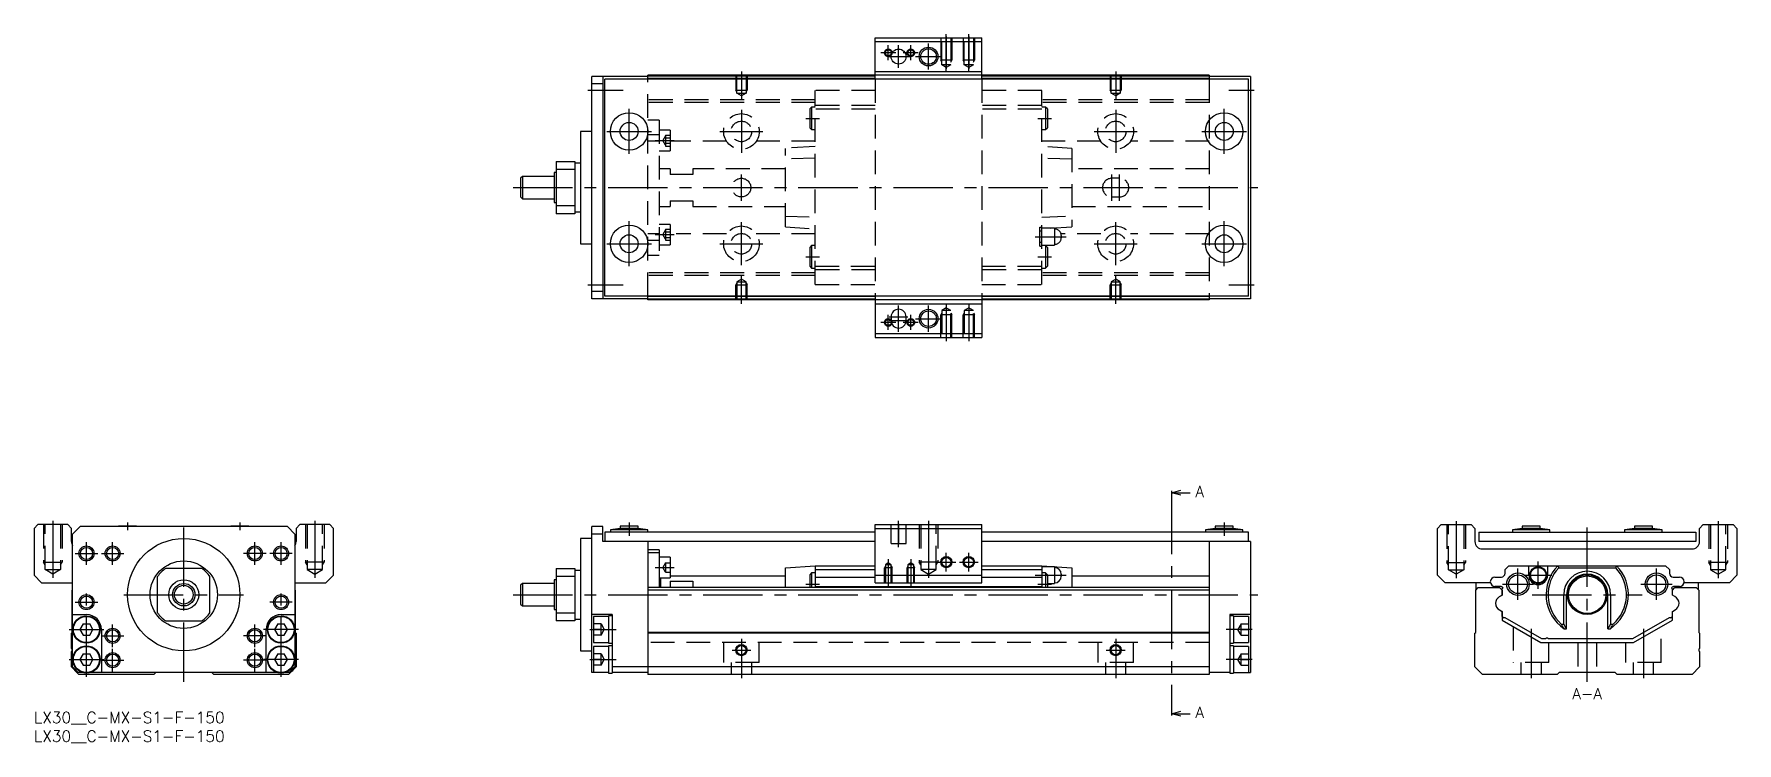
# Model space of a CAD drawing. Extents: x 2 to 457, y -9 to 181.
import ezdxf

# ---------------------------------------------------------------- set-up
doc = ezdxf.new("R2010")
doc.units = 0
doc.header["$LTSCALE"] = 0.5
doc.linetypes.add('CENTER', pattern=[50.8, 31.75, -6.35, 6.35, -6.35])
doc.linetypes.add('DASHED', pattern=[19.05, 12.7, -6.35])
for name, color, linetype in [('MSM_CENTER', 1, 'CENTER'), ('MSM_CONTINUOUS', 7, 'CONTINUOUS'), ('MSM_DASHED', 4, 'DASHED'), ('MSM_NARROW', 5, 'CONTINUOUS'), ('MSM_PART_NUMBER', 7, 'CONTINUOUS')]:
    doc.layers.add(name, color=color, linetype=linetype)
doc.styles.get("Standard").update_dxf_attribs({"font": 'txt.shx', "height": 3, "bigfont": 'bigfont.shx'})

msp = doc.modelspace()

# ---------------------------------------------------------------- linework, layer by layer
at = {"layer": 'MSM_CENTER'}
for p, q in [((230.02, 173.64), (230.02, 177.64)), ((232.77, 171.64), (232.77, 177.64)), ((236.02, 173.64), (236.02, 177.64)), ((240.77, 171.14), (240.77, 178.14)), ((245.52, 170.73), (245.52, 180.64)), ((245.52, 180.03), (245.52, 171.33)), ((251.52, 170.73), (251.52, 180.64)), ((251.52, 180.03), (251.52, 171.33)), ((232.02, 175.64), (228.02, 175.64)), ((229.77, 174.64), (235.77, 174.64)), ((230.67, 174.64), (234.87, 174.64)), ((232.77, 172.54), (232.77, 176.74)), ((238.02, 175.64), (234.02, 175.64)), ((237.27, 174.64), (244.27, 174.64)), ((238.15, 174.64), (243.4, 174.64)), ((240.77, 172.01), (240.77, 177.26)), ((190.77, 170.64), (190.77, 163.13)), ((290.77, 170.64), (290.77, 163.13)), ((149.77, 165.64), (159.17, 165.64)), ((321.02, 165.64), (327.77, 165.64)), ((160.77, 148.64), (160.77, 160.64)), ((190.77, 160.39), (190.77, 148.89)), ((290.77, 160.39), (290.77, 148.89)), ((319.77, 148.64), (319.77, 160.64)), ((207.95, 158.14), (211.6, 158.14)), ((269.95, 158.14), (273.6, 158.14)), ((154.77, 154.64), (166.77, 154.64)), ((167.77, 152.19), (172.77, 152.19)), ((185.02, 154.64), (196.52, 154.64)), ((285.02, 154.64), (296.52, 154.64)), ((313.77, 154.64), (325.77, 154.64)), ((190.77, 136.14), (190.77, 143.14)), ((289.77, 136.14), (289.77, 143.14)), ((291.77, 136.14), (291.77, 143.14)), ((129.77, 139.64), (328.77, 139.64)), ((160.77, 118.64), (160.77, 130.64)), ((190.77, 118.89), (190.77, 130.39)), ((290.77, 118.89), (290.77, 130.39)), ((319.77, 118.64), (319.77, 130.64)), ((154.77, 124.64), (166.77, 124.64)), ((167.77, 127.08), (172.77, 127.08)), ((185.02, 124.64), (196.52, 124.64)), ((269.24, 126.54), (277.51, 126.54)), ((285.02, 124.64), (296.52, 124.64)), ((313.77, 124.64), (325.77, 124.64)), ((207.95, 121.14), (211.6, 121.14)), ((269.95, 121.14), (273.6, 121.14)), ((190.77, 108.64), (190.77, 116.15)), ((290.77, 108.64), (290.77, 116.15)), ((149.77, 113.64), (159.17, 113.64)), ((321.02, 113.64), (327.77, 113.64)), ((230.02, 101.64), (230.02, 105.64)), ((230.27, 105.14), (235.27, 105.14)), ((230.67, 105.14), (234.87, 105.14)), ((232.77, 101.14), (232.77, 108.14)), ((232.77, 102.04), (232.77, 107.24)), ((236.02, 101.64), (236.02, 105.64)), ((240.77, 101.14), (240.77, 108.14)), ((240.77, 102.01), (240.77, 107.26)), ((245.52, 108.55), (245.52, 98.64)), ((245.52, 107.94), (245.52, 99.24)), ((251.52, 108.55), (251.52, 98.64)), ((251.52, 107.94), (251.52, 99.24)), ((232.02, 103.64), (228.02, 103.64)), ((230.27, 104.14), (235.27, 104.14)), ((230.67, 104.14), (234.87, 104.14)), ((238.02, 103.64), (234.02, 103.64)), ((237.27, 104.64), (244.27, 104.64)), ((238.15, 104.64), (243.4, 104.64)), ((305.65, 57.64), (305.65, -0.36)), ((6.77, 50.64), (6.77, 35.45)), ((26.77, 50.24), (26.77, 48.14)), ((41.77, 7.64), (41.77, 51.14)), ((56.77, 50.24), (56.77, 48.14)), ((76.77, 50.64), (76.77, 35.45)), ((160.77, 50.24), (160.77, 46.64)), ((232.77, 43.64), (232.77, 50.64)), ((240.77, 50.64), (240.77, 35.45)), ((240.77, 50.3), (240.77, 35.79)), ((319.77, 50.24), (319.77, 46.64)), ((381.77, 50.57), (381.77, 35.38)), ((416.77, 7.64), (416.77, 51.14)), ((451.77, 50.57), (451.77, 35.38)), ((232.77, 49.89), (232.77, 44.39)), ((12.77, 41.94), (18.77, 41.94)), ((15.77, 38.94), (15.77, 44.94)), ((19.77, 41.94), (25.77, 41.94)), ((22.77, 38.94), (22.77, 44.94)), ((63.77, 41.94), (57.77, 41.94)), ((60.77, 38.94), (60.77, 44.94)), ((70.77, 41.94), (64.77, 41.94)), ((67.77, 38.94), (67.77, 44.94)), ((245.52, 37.14), (245.52, 42.14)), ((251.52, 37.14), (251.52, 42.14)), ((167.77, 38.19), (172.77, 38.19)), ((230.02, 40.4), (230.02, 33.14)), ((236.02, 40.4), (236.02, 33.14)), ((243.02, 39.64), (248.02, 39.64)), ((249.02, 39.64), (254.02, 39.64)), ((398.27, 29.59), (398.27, 37.89)), ((403.67, 32.51), (403.67, 39.76)), ((435.27, 29.59), (435.27, 37.89)), ((15.77, 8.99), (15.77, 31.94)), ((67.77, 8.99), (67.77, 31.94)), ((207.95, 33.74), (211.6, 33.74)), ((269.24, 36.14), (277.51, 36.14)), ((269.95, 33.74), (273.6, 33.74)), ((394.12, 33.74), (402.42, 33.74)), ((400.05, 36.14), (407.3, 36.14)), ((431.12, 33.74), (439.42, 33.74)), ((12.77, 28.94), (18.77, 28.94)), ((25.77, 30.94), (57.77, 30.94)), ((70.77, 28.94), (64.77, 28.94)), ((129.77, 30.94), (328.77, 30.94)), ((402.07, 30.94), (431.47, 30.94)), ((22.77, 16.94), (22.77, 22.94)), ((60.77, 16.94), (60.77, 22.94)), ((11.12, 21.64), (20.42, 21.64)), ((19.77, 19.94), (25.77, 19.94)), ((63.77, 19.94), (57.77, 19.94)), ((72.42, 21.64), (63.12, 21.64)), ((150.27, 21.64), (157.27, 21.64)), ((190.77, 19.14), (190.77, 8.64)), ((290.77, 19.14), (290.77, 8.64)), ((327.27, 21.64), (320.27, 21.64)), ((401.77, 21.82), (401.77, 8.64)), ((431.77, 21.82), (431.77, 8.64)), ((22.77, 10.44), (22.77, 16.44)), ((60.77, 10.44), (60.77, 16.44)), ((188.27, 16.14), (193.27, 16.14)), ((288.27, 16.14), (293.27, 16.14)), ((11.12, 13.64), (20.42, 13.64)), ((19.77, 13.44), (25.77, 13.44)), ((63.77, 13.44), (57.77, 13.44)), ((72.42, 13.64), (63.12, 13.64)), ((150.27, 13.64), (157.27, 13.64)), ((327.27, 13.64), (320.27, 13.64))]:
    msp.add_line(p, q, dxfattribs=at)
at = {"layer": 'MSM_CONTINUOUS'}
for p, q in [((226.52, 168.64), (226.52, 179.64)), ((226.52, 179.64), (255.02, 179.64)), ((226.52, 178.64), (255.02, 178.64)), ((255.02, 168.64), (255.02, 179.64)), ((165.77, 169.34), (150.77, 169.34)), ((150.77, 109.94), (150.77, 169.34)), ((153.77, 169.34), (153.77, 109.94)), ((154.27, 110.64), (154.27, 168.64)), ((326.27, 168.64), (154.27, 168.64)), ((315.77, 169.64), (165.77, 169.64)), ((165.77, 168.64), (165.77, 169.64)), ((226.52, 169.44), (165.77, 169.44)), ((226.52, 168.74), (165.77, 168.74)), ((226.52, 170.64), (255.02, 170.64)), ((315.77, 169.44), (255.02, 169.44)), ((315.77, 168.74), (255.02, 168.74)), ((315.77, 169.64), (315.77, 168.64)), ((326.77, 169.34), (315.77, 169.34)), ((326.27, 110.64), (326.27, 168.64)), ((326.77, 169.34), (326.77, 109.94)), ((153.77, 167.34), (150.77, 167.34)), ((147.77, 154.64), (147.77, 124.64)), ((150.77, 154.64), (147.77, 154.64)), ((141.27, 146.64), (146.27, 146.64)), ((141.27, 146.64), (141.27, 132.64)), ((146.27, 146.64), (146.27, 132.64)), ((147.77, 146.14), (146.27, 146.14)), ((132.27, 142.64), (131.77, 142.14)), ((131.77, 142.14), (131.77, 137.14)), ((132.27, 142.64), (132.27, 136.64)), ((140.77, 142.64), (132.27, 142.64)), ((140.77, 143.64), (140.77, 135.64)), ((141.27, 143.64), (140.77, 143.64)), ((146.27, 144.46), (141.27, 144.46)), ((131.77, 137.14), (132.27, 136.64)), ((132.27, 136.64), (140.77, 136.64)), ((140.77, 135.64), (141.27, 135.64)), ((141.27, 134.82), (146.27, 134.82)), ((146.27, 132.64), (141.27, 132.64)), ((146.27, 133.14), (147.77, 133.14)), ((147.77, 124.64), (150.77, 124.64)), ((153.77, 111.94), (150.77, 111.94)), ((165.77, 109.94), (150.77, 109.94)), ((326.27, 110.64), (154.27, 110.64)), ((165.77, 109.64), (165.77, 110.64)), ((226.52, 110.54), (165.77, 110.54)), ((226.52, 109.84), (165.77, 109.84)), ((315.77, 109.64), (165.77, 109.64)), ((226.52, 110.64), (226.52, 99.64)), ((255.02, 110.64), (255.02, 99.64)), ((315.77, 110.54), (255.02, 110.54)), ((315.77, 109.84), (255.02, 109.84)), ((315.77, 110.64), (315.77, 109.64)), ((326.77, 109.94), (315.77, 109.94)), ((226.52, 108.64), (255.02, 108.64)), ((230.77, 105.14), (230.77, 104.14)), ((234.77, 104.14), (234.77, 105.14)), ((226.52, 100.64), (255.02, 100.64)), ((226.52, 99.64), (255.02, 99.64)), ((305.65, 58.14), (308.15, 58.81)), ((305.65, 58.64), (305.65, 57.64)), ((308.15, 57.47), (305.65, 58.14)), ((305.65, 58.14), (310.65, 58.14)), ((2.77, 49.64), (1.77, 48.64)), ((1.77, 48.64), (1.77, 36.14)), ((10.77, 49.64), (2.77, 49.64)), ((11.77, 48.64), (10.77, 49.64)), ((11.77, 45.14), (11.77, 48.64)), ((14.07, 49.14), (12.07, 47.14)), ((12.07, 11.64), (12.07, 47.14)), ((69.47, 49.14), (14.07, 49.14)), ((24.37, 49.24), (24.37, 49.14)), ((29.17, 49.24), (24.37, 49.24)), ((29.17, 49.14), (29.17, 49.24)), ((54.37, 49.24), (54.37, 49.14)), ((59.17, 49.24), (54.37, 49.24)), ((59.17, 49.14), (59.17, 49.24)), ((71.47, 47.14), (69.47, 49.14)), ((71.47, 47.14), (71.47, 11.64)), ((72.77, 49.64), (71.77, 48.64)), ((71.77, 48.64), (71.77, 45.14)), ((80.77, 49.64), (72.77, 49.64)), ((81.77, 48.64), (80.77, 49.64)), ((81.77, 36.14), (81.77, 48.64)), ((150.77, 45.94), (147.77, 45.94)), ((147.77, 45.94), (147.77, 15.94)), ((150.77, 10.14), (150.77, 49.14)), ((153.77, 49.14), (150.77, 49.14)), ((153.77, 47.14), (150.77, 47.14)), ((153.77, 45.14), (153.77, 49.14)), ((154.27, 47.64), (154.27, 45.14)), ((226.52, 47.64), (154.27, 47.64)), ((158.37, 48.64), (155.77, 48.24)), ((155.77, 48.24), (155.77, 47.64)), ((165.77, 48.24), (155.77, 48.24)), ((158.37, 49.24), (158.37, 48.64)), ((163.17, 49.24), (158.37, 49.24)), ((163.17, 48.64), (158.37, 48.64)), ((163.17, 48.64), (163.17, 49.24)), ((165.77, 48.24), (163.17, 48.64)), ((165.77, 47.64), (165.77, 48.24)), ((226.52, 49.64), (255.02, 49.64)), ((226.52, 34.14), (226.52, 49.64)), ((226.52, 48.64), (255.02, 48.64)), ((255.02, 34.14), (255.02, 49.64)), ((326.27, 47.64), (255.02, 47.64)), ((317.37, 48.64), (314.77, 48.24)), ((314.77, 48.24), (314.77, 47.64)), ((324.77, 48.24), (314.77, 48.24)), ((317.37, 49.24), (317.37, 48.64)), ((322.17, 49.24), (317.37, 49.24)), ((322.17, 48.64), (317.37, 48.64)), ((322.17, 48.64), (322.17, 49.24)), ((324.77, 48.24), (322.17, 48.64)), ((324.77, 47.64), (324.77, 48.24)), ((326.27, 45.14), (326.27, 47.64)), ((376.77, 48.64), (377.77, 49.64)), ((376.77, 36.14), (376.77, 48.64)), ((377.77, 49.64), (385.77, 49.64)), ((385.77, 49.64), (386.77, 48.64)), ((386.77, 48.64), (386.77, 45.14)), ((387.77, 47.64), (445.77, 47.64)), ((387.77, 47.64), (387.77, 45.14)), ((399.37, 48.64), (396.77, 48.24)), ((396.77, 48.24), (396.77, 47.64)), ((406.77, 48.24), (396.77, 48.24)), ((404.17, 49.24), (399.37, 49.24)), ((399.37, 49.24), (399.37, 48.64)), ((404.17, 48.64), (399.37, 48.64)), ((404.17, 48.64), (404.17, 49.24)), ((406.77, 48.24), (404.17, 48.64)), ((406.77, 47.64), (406.77, 48.24)), ((429.37, 48.64), (426.77, 48.24)), ((436.77, 48.24), (426.77, 48.24)), ((426.77, 48.24), (426.77, 47.64)), ((434.17, 49.24), (429.37, 49.24)), ((429.37, 49.24), (429.37, 48.64)), ((434.17, 48.64), (429.37, 48.64)), ((434.17, 48.64), (434.17, 49.24)), ((436.77, 48.24), (434.17, 48.64)), ((436.77, 47.64), (436.77, 48.24)), ((445.77, 47.64), (445.77, 45.14)), ((446.77, 48.64), (447.77, 49.64)), ((446.77, 45.14), (446.77, 48.64)), ((447.77, 49.64), (455.77, 49.64)), ((455.77, 49.64), (456.77, 48.64)), ((456.77, 48.64), (456.77, 36.14)), ((226.52, 45.14), (153.77, 45.14)), ((165.77, 45.14), (165.77, 9.64)), ((168.77, 42.94), (165.77, 42.94)), ((168.77, 42.09), (165.77, 42.09)), ((168.77, 42.94), (168.77, 32.84)), ((326.77, 45.14), (255.02, 45.14)), ((315.77, 45.14), (315.77, 9.64)), ((326.77, 45.14), (326.77, 10.14)), ((445.77, 45.14), (387.77, 45.14)), ((388.77, 43.14), (444.77, 43.14)), ((46.59, 37.94), (36.95, 37.94)), ((141.27, 37.94), (146.27, 37.94)), ((141.27, 37.94), (141.27, 23.94)), ((146.27, 37.94), (146.27, 23.94)), ((147.77, 37.44), (146.27, 37.44)), ((171.77, 40.94), (168.77, 40.94)), ((171.77, 40.94), (171.77, 35.44)), ((202.52, 38.14), (210.52, 38.64)), ((202.52, 32.84), (202.52, 38.14)), ((209.52, 36.74), (209.02, 36.24)), ((210.52, 36.74), (209.52, 36.74)), ((209.52, 36.74), (209.52, 32.84)), ((210.52, 38.64), (226.52, 38.64)), ((210.52, 38.64), (210.52, 32.84)), ((210.52, 37.64), (226.52, 37.64)), ((255.02, 38.64), (271.02, 38.64)), ((255.02, 37.64), (271.02, 37.64)), ((271.02, 38.64), (271.02, 32.84)), ((271.02, 38.64), (279.02, 38.14)), ((274.47, 38.39), (271.02, 38.39)), ((272.02, 36.74), (271.02, 36.74)), ((272.52, 36.24), (272.02, 36.74)), ((272.02, 36.74), (272.02, 32.84)), ((274.47, 38.39), (274.47, 33.89)), ((276.22, 36.44), (276.22, 35.84)), ((279.02, 38.14), (279.02, 32.84)), ((394.82, 37.64), (395.82, 38.64)), ((394.82, 36.64), (394.82, 37.64)), ((395.82, 38.64), (437.72, 38.64)), ((401.17, 36.14), (401.17, 38.64)), ((406.17, 38.64), (406.17, 36.14)), ((408.92, 38.64), (409.17, 38.14)), ((409.17, 38.14), (424.37, 38.14)), ((424.37, 38.14), (424.63, 38.64)), ((437.72, 38.64), (438.72, 37.64)), ((438.72, 37.64), (438.72, 36.64)), ((1.77, 36.14), (3.77, 34.14)), ((3.77, 34.14), (12.07, 34.14)), ((11.97, 32.14), (12.07, 32.24)), ((11.97, 20.84), (11.97, 32.14)), ((34.77, 26.12), (34.77, 35.76)), ((48.77, 26.12), (48.77, 35.76)), ((71.47, 34.14), (79.77, 34.14)), ((71.47, 32.24), (71.57, 32.14)), ((71.57, 32.14), (71.57, 20.84)), ((79.77, 34.14), (81.77, 36.14)), ((132.27, 33.94), (131.77, 33.44)), ((131.77, 33.44), (131.77, 28.44)), ((140.77, 33.94), (132.27, 33.94)), ((132.27, 33.94), (132.27, 27.94)), ((141.27, 34.94), (140.77, 34.94)), ((140.77, 34.94), (140.77, 26.94)), ((146.27, 35.76), (141.27, 35.76)), ((315.77, 32.84), (165.77, 32.84)), ((315.77, 32.14), (165.77, 32.14)), ((168.77, 35.44), (171.77, 35.44)), ((169.27, 32.84), (169.27, 35.44)), ((171.77, 35.94), (202.52, 35.94)), ((171.77, 34.51), (177.77, 34.51)), ((171.77, 34.51), (171.77, 32.84)), ((177.77, 34.51), (177.77, 32.84)), ((209.02, 36.24), (209.02, 32.84)), ((210.52, 35.64), (226.52, 35.64)), ((210.52, 33.14), (271.02, 33.14)), ((226.52, 36.14), (255.02, 36.14)), ((226.52, 34.14), (255.02, 34.14)), ((255.02, 35.64), (271.02, 35.64)), ((272.52, 36.24), (272.52, 32.84)), ((272.52, 33.89), (274.47, 33.89)), ((279.02, 35.94), (315.77, 35.94)), ((378.77, 34.14), (376.77, 36.14)), ((390.9, 34.14), (378.77, 34.14)), ((386.97, 32.14), (387.67, 32.84)), ((386.97, 20.84), (386.97, 32.14)), ((387.07, 32.24), (387.07, 34.14)), ((387.67, 32.84), (393.32, 32.84)), ((392.12, 35.64), (393.82, 35.64)), ((393.52, 33.14), (392.12, 33.14)), ((393.32, 32.84), (394.02, 32.14)), ((393.32, 32.84), (394.02, 32.14)), ((393.97, 32.19), (393.97, 32.34)), ((394.02, 32.14), (393.97, 32.19)), ((394.02, 30.79), (394.02, 32.14)), ((394.02, 32.14), (394.02, 30.79)), ((439.52, 32.14), (440.22, 32.84)), ((439.52, 32.14), (440.22, 32.84)), ((439.52, 30.79), (439.52, 32.14)), ((439.57, 32.34), (439.57, 32.19)), ((439.72, 35.64), (441.42, 35.64)), ((441.42, 33.14), (440.02, 33.14)), ((440.22, 32.84), (445.87, 32.84)), ((454.77, 34.14), (442.65, 34.14)), ((445.87, 32.84), (446.57, 32.14)), ((446.47, 32.24), (446.47, 34.14)), ((446.57, 32.14), (446.57, 20.84)), ((456.77, 36.14), (454.77, 34.14)), ((131.77, 28.44), (132.27, 27.94)), ((132.27, 27.94), (140.77, 27.94)), ((394.02, 30.79), (393.28, 30.36)), ((393.37, 30.42), (394.02, 30.79)), ((410.51, 23.09), (410.51, 30.94)), ((411.27, 21.84), (411.27, 30.94)), ((422.27, 21.84), (422.27, 30.94)), ((423.03, 30.94), (423.03, 23.09)), ((440.17, 30.42), (439.52, 30.79)), ((440.17, 30.42), (440.26, 30.36)), ((12.07, 25.64), (15.77, 25.64)), ((14.9, 23.14), (14.04, 21.64)), ((14.9, 23.14), (16.64, 23.14)), ((17.5, 21.64), (16.64, 23.14)), ((36.95, 23.94), (46.59, 23.94)), ((66.9, 23.14), (66.04, 21.64)), ((66.9, 23.14), (68.64, 23.14)), ((67.77, 25.64), (71.47, 25.64)), ((69.5, 21.64), (68.64, 23.14)), ((140.77, 26.94), (141.27, 26.94)), ((141.27, 26.12), (146.27, 26.12)), ((146.27, 23.94), (141.27, 23.94)), ((146.27, 24.44), (147.77, 24.44)), ((156.27, 25.64), (150.77, 25.64)), ((155.27, 25.14), (151.27, 25.14)), ((151.27, 25.14), (151.27, 18.14)), ((156.27, 25.29), (155.27, 25.29)), ((155.27, 25.29), (155.27, 17.99)), ((156.27, 25.64), (156.27, 9.99)), ((326.77, 25.64), (321.27, 25.64)), ((321.27, 25.64), (321.27, 9.99)), ((322.27, 25.29), (321.27, 25.29)), ((322.27, 25.29), (322.27, 17.99)), ((326.27, 25.14), (322.27, 25.14)), ((326.27, 25.14), (326.27, 18.14)), ((394.02, 26.49), (393.28, 26.92)), ((393.37, 26.86), (394.02, 26.49)), ((394.02, 25.09), (394.02, 26.49)), ((394.02, 26.49), (394.02, 24.14)), ((394.02, 24.14), (404.41, 18.14)), ((394.87, 24.8), (394.47, 24.8)), ((404.68, 19.14), (394.87, 24.8)), ((409.84, 23.09), (410.51, 23.09)), ((411.27, 21.84), (410.51, 23.09)), ((423.03, 23.09), (422.27, 21.84)), ((423.03, 23.09), (423.7, 23.09)), ((438.67, 24.8), (428.86, 19.14)), ((429.13, 18.14), (439.52, 24.14)), ((439.07, 24.8), (438.67, 24.8)), ((439.52, 26.49), (440.27, 26.92)), ((439.52, 24.14), (439.52, 26.49)), ((11.77, 20.64), (11.97, 20.84)), ((11.77, 16.54), (11.77, 20.64)), ((14.04, 21.64), (14.9, 20.14)), ((14.9, 20.14), (16.64, 20.14)), ((16.64, 20.14), (17.5, 21.64)), ((19.77, 21.64), (19.77, 10.14)), ((63.77, 10.14), (63.77, 21.64)), ((66.04, 21.64), (66.9, 20.14)), ((66.9, 20.14), (68.64, 20.14)), ((68.64, 20.14), (69.5, 21.64)), ((71.57, 20.84), (71.77, 20.64)), ((71.77, 20.64), (71.77, 11.64)), ((315.77, 20.84), (165.77, 20.84)), ((315.77, 20.64), (165.77, 20.64)), ((386.77, 20.64), (386.97, 20.84)), ((386.77, 11.64), (386.77, 20.64)), ((405.62, 19.14), (404.68, 19.14)), ((428.86, 19.14), (406.42, 19.14)), ((410.59, 21.84), (411.27, 21.84)), ((422.27, 21.84), (422.95, 21.84)), ((446.57, 20.84), (446.77, 20.64)), ((446.77, 20.64), (446.77, 16.54)), ((11.77, 11.64), (11.77, 15.74)), ((14.9, 15.14), (14.04, 13.64)), ((14.9, 15.14), (16.64, 15.14)), ((17.5, 13.64), (16.64, 15.14)), ((66.9, 15.14), (66.04, 13.64)), ((66.9, 15.14), (68.64, 15.14)), ((69.5, 13.64), (68.64, 15.14)), ((147.77, 15.94), (150.77, 15.94)), ((151.27, 18.14), (155.27, 18.14)), ((155.27, 17.14), (151.27, 17.14)), ((151.27, 17.14), (151.27, 10.14)), ((155.27, 17.99), (156.27, 17.99)), ((156.27, 17.29), (155.27, 17.29)), ((155.27, 17.29), (155.27, 9.99)), ((321.27, 17.99), (322.27, 17.99)), ((322.27, 17.29), (321.27, 17.29)), ((322.27, 18.14), (326.27, 18.14)), ((322.27, 17.29), (322.27, 9.99)), ((326.27, 17.14), (322.27, 17.14)), ((326.27, 17.14), (326.27, 10.14)), ((404.41, 18.14), (429.13, 18.14)), ((446.77, 15.74), (446.77, 11.64)), ((13.77, 9.64), (11.77, 11.64)), ((13.57, 10.14), (12.07, 11.64)), ((14.74, 10.14), (13.57, 10.14)), ((33.77, 9.64), (13.77, 9.64)), ((14.04, 13.64), (14.9, 12.14)), ((14.9, 12.14), (16.64, 12.14)), ((16.64, 12.14), (17.5, 13.64)), ((66.74, 10.14), (16.81, 10.14)), ((34.27, 10.14), (33.77, 9.64)), ((49.77, 9.64), (49.27, 10.14)), ((69.77, 9.64), (49.77, 9.64)), ((66.04, 13.64), (66.9, 12.14)), ((66.9, 12.14), (68.64, 12.14)), ((68.64, 12.14), (69.5, 13.64)), ((69.97, 10.14), (68.81, 10.14)), ((71.77, 11.64), (69.77, 9.64)), ((71.47, 11.64), (69.97, 10.14)), ((155.27, 10.14), (150.77, 10.14)), ((155.27, 9.99), (156.27, 9.99)), ((315.77, 11.64), (156.27, 11.64)), ((165.77, 10.14), (156.27, 10.14)), ((315.77, 9.64), (165.77, 9.64)), ((321.27, 10.14), (315.77, 10.14)), ((321.27, 9.99), (322.27, 9.99)), ((322.27, 10.14), (326.77, 10.14)), ((388.77, 9.64), (386.77, 11.64)), ((408.77, 9.64), (388.77, 9.64)), ((409.27, 10.14), (408.77, 9.64)), ((424.27, 10.14), (409.27, 10.14)), ((424.77, 9.64), (424.27, 10.14)), ((444.77, 9.64), (424.77, 9.64)), ((446.77, 11.64), (444.77, 9.64)), ((305.65, -0.86), (308.15, -0.19)), ((305.65, -0.36), (305.65, -1.36)), ((308.15, -1.53), (305.65, -0.86)), ((305.65, -0.86), (310.65, -0.86))]:
    msp.add_line(p, q, dxfattribs=at)
for centre, radius in [((232.77, 174.64), 2), ((240.77, 174.64), 2.07), ((160.77, 154.64), 5), ((319.77, 154.64), 5), ((160.77, 154.64), 2.4), ((319.77, 154.64), 2.4), ((160.77, 124.64), 5), ((319.77, 124.64), 5), ((160.77, 124.64), 2.4), ((319.77, 124.64), 2.4), ((240.77, 104.64), 2.07), ((41.77, 30.94), 15), ((15.77, 41.94), 1.62), ((22.77, 41.94), 1.62), ((60.77, 41.94), 1.62), ((67.77, 41.94), 1.62), ((41.77, 30.94), 9), ((245.52, 39.64), 1.23), ((251.52, 39.64), 1.23), ((398.27, 33.74), 3), ((403.67, 36.14), 2.25), ((403.67, 36.14), 2.05), ((435.27, 33.74), 3), ((41.77, 30.94), 4), ((41.77, 30.94), 3), ((41.77, 30.94), 2.5), ((398.27, 33.74), 2.5), ((416.77, 30.94), 5.3), ((416.77, 30.94), 5), ((435.27, 33.74), 2.5), ((15.77, 28.94), 1.62), ((67.77, 28.94), 1.62), ((15.77, 21.64), 3.65), ((15.77, 21.64), 3.5), ((67.77, 21.64), 3.65), ((67.77, 21.64), 3.5), ((22.77, 19.94), 1.62), ((60.77, 19.94), 1.62), ((15.77, 13.64), 3.65), ((15.77, 13.64), 3.5), ((22.77, 13.44), 1.62), ((60.77, 13.44), 1.62), ((67.77, 13.64), 3.65), ((67.77, 13.64), 3.5), ((190.77, 16.14), 1.23), ((290.77, 16.14), 1.23)]:
    msp.add_circle(centre, radius, dxfattribs=at)
for centre, radius, start, end in [((232.77, 105.14), 2, 0, 180), ((232.77, 104.14), 2, 180, 0), ((13.77, 45.14), 2, 180, 211.7883), ((69.77, 45.14), 2, 328.2117, 0), ((388.77, 45.14), 2, 180, 270), ((444.77, 45.14), 2, 270, 0), ((41.77, 30.94), 8.5, 124.5603, 145.4397), ((41.77, 30.94), 8.5, 34.5603, 55.4397), ((274.47, 36.44), 1.75, 0, 90), ((393.82, 36.64), 1, 270, 0), ((416.77, 30.94), 11, 135.573, 235.8196), ((416.77, 30.94), 10.47, 136.5713, 228.5552), ((416.77, 30.94), 6.26, 0, 180), ((416.77, 30.94), 5.5, 0, 180), ((416.77, 30.94), 11, 304.1804, 44.427), ((416.77, 30.94), 10.47, 311.4448, 43.4287), ((439.72, 36.64), 1, 180, 270), ((274.47, 35.84), 1.75, 270, 0), ((392.12, 34.39), 1.25, 90, 270), ((393.52, 32.14), 1, 41.234, 90), ((394.47, 32.34), 0.5, 113.3254, 180), ((403.67, 36.14), 2.5, 180, 0), ((440.02, 32.14), 1, 90, 138.766), ((439.07, 32.34), 0.5, 0, 66.6746), ((441.42, 34.39), 1.25, 270, 90), ((394.42, 28.49), 2.2, 121.4553, 176.019), ((394.42, 28.79), 2.2, 183.981, 238.5447), ((394.42, 28.79), 2.2, 183.981, 241.4552), ((394.42, 28.49), 2.2, 121.3887, 134.5331), ((439.12, 28.49), 2.2, 3.981, 61.4552), ((439.12, 28.79), 2.2, 301.4553, 356.019), ((15.77, 21.64), 4, 0, 90), ((41.77, 30.94), 8.5, 214.5603, 235.4397), ((41.77, 30.94), 8.5, 304.5603, 325.4397), ((67.77, 21.64), 4, 90, 180), ((394.47, 25.3), 0.5, 205.8419, 270), ((417.77, 26.99), 8.83, 206.1475, 215.6253), ((415.77, 26.99), 8.84, 324.3755, 333.8517), ((439.07, 25.3), 0.5, 270, 334.1581), ((406.02, 18.84), 0.5, 36.8699, 143.1301), ((11.47, 16.14), 0.5, 306.8699, 53.1301), ((447.07, 16.14), 0.5, 126.8699, 233.1301), ((14.07, 12.14), 2, 216.8699, 233.1301), ((69.47, 12.14), 2, 306.8699, 323.1301)]:
    msp.add_arc(centre, radius, start, end, dxfattribs=at)
at = {"layer": 'MSM_DASHED'}
for p, q in [((244.02, 179.64), (244.02, 173.64)), ((244.29, 172.44), (244.29, 179.64)), ((246.75, 179.64), (246.75, 172.44)), ((247.02, 179.64), (247.02, 173.64)), ((250.02, 179.64), (250.02, 173.64)), ((250.29, 172.44), (250.29, 179.64)), ((252.75, 179.64), (252.75, 172.44)), ((253.02, 179.64), (253.02, 173.64)), ((247.02, 173.64), (244.02, 173.64)), ((244.29, 173.17), (244.02, 173.64)), ((246.75, 173.17), (247.02, 173.64)), ((253.02, 173.64), (250.02, 173.64)), ((250.29, 173.17), (250.02, 173.64)), ((252.75, 173.17), (253.02, 173.64)), ((165.77, 110.64), (165.77, 168.64)), ((189.27, 169.64), (189.27, 165.64)), ((189.54, 164.84), (189.54, 169.64)), ((192, 169.64), (192, 164.84)), ((192.27, 169.64), (192.27, 165.64)), ((226.52, 168.64), (226.52, 110.64)), ((246.75, 172.44), (244.29, 172.44)), ((245.52, 171.73), (244.29, 172.44)), ((246.75, 172.44), (245.52, 171.73)), ((252.75, 172.44), (250.29, 172.44)), ((251.52, 171.73), (250.29, 172.44)), ((252.75, 172.44), (251.52, 171.73)), ((255.02, 168.64), (255.02, 110.64)), ((289.27, 169.64), (289.27, 165.64)), ((289.54, 164.84), (289.54, 169.64)), ((292, 169.64), (292, 164.84)), ((292.27, 169.64), (292.27, 165.64)), ((315.77, 168.64), (315.77, 110.64)), ((189.54, 165.17), (189.27, 165.64)), ((189.27, 165.64), (192.27, 165.64)), ((189.54, 164.84), (192, 164.84)), ((190.77, 164.13), (189.54, 164.84)), ((192, 164.84), (190.77, 164.13)), ((192, 165.17), (192.27, 165.64)), ((226.52, 165.54), (210.52, 165.54)), ((210.52, 113.74), (210.52, 165.54)), ((271.02, 165.54), (255.02, 165.54)), ((271.02, 113.74), (271.02, 165.54)), ((289.54, 165.17), (289.27, 165.64)), ((289.27, 165.64), (292.27, 165.64)), ((289.54, 164.84), (292, 164.84)), ((290.77, 164.13), (289.54, 164.84)), ((292, 164.84), (290.77, 164.13)), ((292, 165.17), (292.27, 165.64)), ((210.52, 163.09), (165.77, 163.09)), ((210.52, 162.39), (165.77, 162.39)), ((209.52, 161.14), (209.02, 160.64)), ((209.02, 160.64), (209.02, 155.64)), ((210.52, 161.14), (209.52, 161.14)), ((209.52, 161.14), (209.52, 155.14)), ((226.52, 161.59), (210.52, 161.59)), ((226.52, 160.59), (210.52, 160.59)), ((271.02, 161.59), (255.02, 161.59)), ((271.02, 160.59), (255.02, 160.59)), ((315.77, 163.09), (271.02, 163.09)), ((315.77, 162.39), (271.02, 162.39)), ((272.02, 161.14), (271.02, 161.14)), ((272.52, 160.64), (272.02, 161.14)), ((272.02, 161.14), (272.02, 155.14)), ((272.52, 160.64), (272.52, 155.64)), ((168.77, 157.64), (165.77, 157.64)), ((168.77, 157.64), (168.77, 121.64)), ((171.77, 154.94), (168.77, 154.94)), ((171.77, 154.94), (171.77, 149.44)), ((209.02, 155.64), (209.52, 155.14)), ((209.52, 155.14), (210.52, 155.14)), ((271.02, 155.14), (272.02, 155.14)), ((272.02, 155.14), (272.52, 155.64)), ((168.77, 153.77), (165.77, 153.77)), ((168.77, 152.02), (165.77, 152.02)), ((170.47, 153.44), (169.75, 152.19)), ((170.47, 150.94), (169.75, 152.19)), ((170.47, 153.64), (171.77, 153.64)), ((170.47, 153.64), (170.47, 150.75)), ((170.47, 152.92), (171.77, 152.92)), ((170.47, 151.47), (171.77, 151.47)), ((170.47, 150.75), (171.77, 150.75)), ((186.82, 152), (171.77, 152)), ((210.52, 152), (194.72, 152)), ((210.52, 150.64), (202.52, 150.11)), ((286.82, 152), (271.02, 152)), ((279.02, 150.11), (271.02, 150.64)), ((315.77, 152), (294.72, 152)), ((168.77, 149.44), (171.77, 149.44)), ((202.52, 129.17), (202.52, 150.11)), ((210.52, 147.49), (202.52, 147.24)), ((279.02, 147.24), (271.02, 147.49)), ((279.02, 150.11), (279.02, 129.17)), ((171.77, 144.64), (168.77, 144.64)), ((171.77, 144.64), (171.77, 143.14)), ((177.77, 143.14), (171.77, 143.14)), ((177.77, 144.64), (177.77, 143.14)), ((202.52, 144.64), (177.77, 144.64)), ((315.77, 144.64), (279.02, 144.64)), ((291.77, 142.14), (289.77, 142.14)), ((289.77, 137.14), (291.77, 137.14)), ((168.77, 134.64), (171.77, 134.64)), ((171.77, 136.14), (177.77, 136.14)), ((171.77, 136.14), (171.77, 134.64)), ((177.77, 136.14), (177.77, 134.64)), ((177.77, 134.64), (202.52, 134.64)), ((202.52, 132.04), (210.52, 131.78)), ((271.02, 131.78), (279.02, 132.04)), ((279.02, 134.64), (315.77, 134.64)), ((171.77, 129.83), (168.77, 129.83)), ((170.47, 128.33), (169.75, 127.08)), ((170.47, 128.52), (171.77, 128.52)), ((170.47, 128.52), (170.47, 125.64)), ((170.47, 127.8), (171.77, 127.8)), ((171.77, 129.83), (171.77, 124.33)), ((202.52, 129.17), (210.52, 128.64)), ((270.52, 129.04), (271.02, 129.04)), ((270.52, 124.04), (270.52, 129.04)), ((271.02, 128.04), (270.52, 128.04)), ((274.47, 128.79), (271.02, 128.79)), ((273.28, 128.79), (279.02, 129.17)), ((274.47, 128.79), (274.47, 124.29)), ((168.77, 127.26), (165.77, 127.26)), ((168.77, 125.51), (165.77, 125.51)), ((168.77, 124.33), (171.77, 124.33)), ((170.47, 125.83), (169.75, 127.08)), ((170.47, 126.36), (171.77, 126.36)), ((170.47, 125.64), (171.77, 125.64)), ((186.82, 127.28), (173.37, 127.28)), ((210.52, 127.28), (194.72, 127.28)), ((209.52, 124.14), (209.02, 123.64)), ((209.02, 123.64), (209.02, 118.64)), ((209.52, 124.14), (209.52, 118.14)), ((210.52, 124.14), (209.52, 124.14)), ((270.52, 125.04), (271.02, 125.04)), ((270.52, 124.04), (271.02, 124.04)), ((271.02, 124.29), (274.47, 124.29)), ((272.02, 124.14), (271.02, 124.14)), ((272.02, 124.14), (272.02, 118.14)), ((272.52, 123.64), (272.02, 124.14)), ((272.52, 123.64), (272.52, 118.64)), ((286.82, 127.28), (276.16, 127.28)), ((276.22, 126.84), (276.22, 126.24)), ((315.77, 127.28), (294.72, 127.28)), ((165.77, 121.64), (168.77, 121.64)), ((209.02, 118.64), (209.52, 118.14)), ((210.52, 118.69), (226.52, 118.69)), ((255.02, 118.69), (271.02, 118.69)), ((272.02, 118.14), (272.52, 118.64)), ((210.52, 116.89), (165.77, 116.89)), ((210.52, 116.19), (165.77, 116.19)), ((189.54, 114.11), (189.27, 113.64)), ((190.77, 115.15), (189.54, 114.44)), ((189.54, 114.44), (189.54, 109.64)), ((189.54, 114.44), (192, 114.44)), ((192, 114.44), (190.77, 115.15)), ((192, 109.64), (192, 114.44)), ((192, 114.11), (192.27, 113.64)), ((209.52, 118.14), (210.52, 118.14)), ((226.52, 117.69), (210.52, 117.69)), ((271.02, 117.69), (255.02, 117.69)), ((271.02, 118.14), (272.02, 118.14)), ((315.77, 116.89), (271.02, 116.89)), ((315.77, 116.19), (271.02, 116.19)), ((289.54, 114.11), (289.27, 113.64)), ((290.77, 115.15), (289.54, 114.44)), ((289.54, 114.44), (289.54, 109.64)), ((289.54, 114.44), (292, 114.44)), ((292, 114.44), (290.77, 115.15)), ((292, 109.64), (292, 114.44)), ((292, 114.11), (292.27, 113.64)), ((189.27, 109.64), (189.27, 113.64)), ((189.27, 113.64), (192.27, 113.64)), ((192.27, 109.64), (192.27, 113.64)), ((210.52, 113.74), (226.52, 113.74)), ((255.02, 113.74), (271.02, 113.74)), ((289.27, 109.64), (289.27, 113.64)), ((289.27, 113.64), (292.27, 113.64)), ((292.27, 109.64), (292.27, 113.64)), ((244.29, 106.11), (244.02, 105.64)), ((247.02, 105.64), (244.02, 105.64)), ((244.02, 99.64), (244.02, 105.64)), ((245.52, 107.55), (244.29, 106.84)), ((246.75, 106.84), (244.29, 106.84)), ((244.29, 106.84), (244.29, 99.64)), ((246.75, 106.84), (245.52, 107.55)), ((246.75, 99.64), (246.75, 106.84)), ((246.75, 106.11), (247.02, 105.64)), ((247.02, 99.64), (247.02, 105.64)), ((250.29, 106.11), (250.02, 105.64)), ((253.02, 105.64), (250.02, 105.64)), ((250.02, 99.64), (250.02, 105.64)), ((251.52, 107.55), (250.29, 106.84)), ((252.75, 106.84), (250.29, 106.84)), ((250.29, 106.84), (250.29, 99.64)), ((252.75, 106.84), (251.52, 107.55)), ((252.75, 99.64), (252.75, 106.84)), ((252.75, 106.11), (253.02, 105.64)), ((253.02, 99.64), (253.02, 105.64)), ((4.27, 49.64), (4.27, 39.64)), ((4.7, 37.64), (4.7, 49.64)), ((8.84, 49.64), (8.84, 37.64)), ((9.27, 49.64), (9.27, 39.64)), ((74.27, 49.64), (74.27, 39.64)), ((74.7, 49.64), (74.7, 37.64)), ((78.84, 37.64), (78.84, 49.64)), ((79.27, 49.64), (79.27, 39.64)), ((230.77, 44.64), (230.77, 49.64)), ((234.77, 44.64), (234.77, 49.64)), ((238.27, 49.64), (238.27, 39.64)), ((238.7, 49.64), (238.7, 37.64)), ((242.84, 37.64), (242.84, 49.64)), ((243.27, 49.64), (243.27, 39.64)), ((379.27, 49.57), (379.27, 39.57)), ((379.7, 37.57), (379.7, 49.57)), ((383.84, 49.57), (383.84, 37.57)), ((384.27, 49.57), (384.27, 39.57)), ((449.27, 49.57), (449.27, 39.57)), ((449.7, 49.57), (449.7, 37.57)), ((453.84, 37.57), (453.84, 49.57)), ((454.27, 49.57), (454.27, 39.57)), ((230.77, 44.64), (234.77, 44.64)), ((4.27, 39.64), (9.27, 39.64)), ((4.7, 38.89), (4.27, 39.64)), ((6.77, 36.45), (4.7, 37.64)), ((4.7, 37.64), (8.84, 37.64)), ((8.84, 37.64), (6.77, 36.45)), ((8.84, 38.89), (9.27, 39.64)), ((79.27, 39.64), (74.27, 39.64)), ((74.7, 38.89), (74.27, 39.64)), ((74.7, 37.64), (76.77, 36.45)), ((78.84, 37.64), (74.7, 37.64)), ((76.77, 36.45), (78.84, 37.64)), ((78.84, 38.89), (79.27, 39.64)), ((170.47, 39.44), (169.75, 38.19)), ((170.47, 36.94), (169.75, 38.19)), ((170.47, 39.44), (171.77, 39.44)), ((170.47, 39.44), (170.47, 36.94)), ((170.47, 38.19), (171.77, 38.19)), ((170.47, 36.94), (171.77, 36.94)), ((170.77, 38.19), (171.77, 38.19)), ((229.24, 38.51), (229.02, 38.14)), ((231.02, 38.14), (229.02, 38.14)), ((229.02, 34.14), (229.02, 38.14)), ((230.02, 39.4), (229.24, 38.95)), ((230.8, 38.95), (229.24, 38.95)), ((229.24, 38.95), (229.24, 34.14)), ((230.8, 38.95), (230.02, 39.4)), ((230.8, 34.14), (230.8, 38.95)), ((230.8, 38.51), (231.02, 38.14)), ((231.02, 34.14), (231.02, 38.14)), ((235.24, 38.51), (235.02, 38.14)), ((237.02, 38.14), (235.02, 38.14)), ((235.02, 34.14), (235.02, 38.14)), ((236.02, 39.4), (235.24, 38.95)), ((236.8, 38.95), (235.24, 38.95)), ((235.24, 38.95), (235.24, 34.14)), ((236.8, 38.95), (236.02, 39.4)), ((236.8, 34.14), (236.8, 38.95)), ((236.8, 38.51), (237.02, 38.14)), ((237.02, 34.14), (237.02, 38.14)), ((243.27, 39.64), (238.27, 39.64)), ((238.7, 38.89), (238.27, 39.64)), ((242.84, 37.64), (238.7, 37.64)), ((238.7, 37.64), (240.77, 36.45)), ((240.77, 36.45), (242.84, 37.64)), ((242.84, 38.89), (243.27, 39.64)), ((379.27, 39.57), (384.27, 39.57)), ((379.7, 38.82), (379.27, 39.57)), ((381.77, 36.38), (379.7, 37.57)), ((379.7, 37.57), (383.84, 37.57)), ((383.84, 37.57), (381.77, 36.38)), ((383.84, 38.82), (384.27, 39.57)), ((454.27, 39.57), (449.27, 39.57)), ((449.7, 38.82), (449.27, 39.57)), ((449.7, 37.57), (451.77, 36.38)), ((453.84, 37.57), (449.7, 37.57)), ((451.77, 36.38), (453.84, 37.57)), ((453.84, 38.82), (454.27, 39.57)), ((153.27, 23.14), (151.27, 23.14)), ((153.27, 20.14), (153.27, 23.14)), ((153.27, 23.14), (154.14, 21.64)), ((324.27, 23.14), (323.4, 21.64)), ((324.27, 20.14), (324.27, 23.14)), ((324.27, 23.14), (326.27, 23.14)), ((153.27, 21.64), (151.27, 21.64)), ((153.27, 20.14), (151.27, 20.14)), ((153.27, 20.14), (154.14, 21.64)), ((324.27, 20.14), (323.4, 21.64)), ((324.27, 21.64), (326.27, 21.64)), ((324.27, 20.14), (326.27, 20.14)), ((397.02, 22.41), (397.02, 12.84)), ((436.52, 12.84), (436.52, 22.41)), ((153.27, 15.14), (151.27, 15.14)), ((153.27, 12.14), (153.27, 15.14)), ((153.27, 15.14), (154.14, 13.64)), ((315.77, 18.14), (165.77, 18.14)), ((186.02, 18.14), (186.02, 12.84)), ((195.52, 12.84), (195.52, 18.14)), ((286.02, 18.14), (286.02, 12.84)), ((295.52, 12.84), (295.52, 18.14)), ((324.27, 15.14), (323.4, 13.64)), ((324.27, 12.14), (324.27, 15.14)), ((324.27, 15.14), (326.27, 15.14)), ((406.52, 12.84), (406.52, 18.14)), ((414.27, 18.14), (414.27, 10.14)), ((419.27, 18.14), (419.27, 10.14)), ((427.02, 18.14), (427.02, 12.84)), ((153.27, 13.64), (151.27, 13.64)), ((153.27, 12.14), (151.27, 12.14)), ((153.27, 12.14), (154.14, 13.64)), ((195.52, 12.84), (186.02, 12.84)), ((188.02, 12.84), (188.02, 9.64)), ((193.52, 9.64), (193.52, 12.84)), ((295.52, 12.84), (286.02, 12.84)), ((288.02, 12.84), (288.02, 9.64)), ((293.52, 9.64), (293.52, 12.84)), ((324.27, 12.14), (323.4, 13.64)), ((324.27, 13.64), (326.27, 13.64)), ((324.27, 12.14), (326.27, 12.14)), ((406.52, 12.84), (397.02, 12.84)), ((399.02, 12.84), (399.02, 9.64)), ((404.52, 9.64), (404.52, 12.84)), ((436.52, 12.84), (427.02, 12.84)), ((429.02, 12.84), (429.02, 9.64)), ((434.52, 9.64), (434.52, 12.84))]:
    msp.add_line(p, q, dxfattribs=at)
for centre, radius in [((230.02, 175.64), 1), ((230.02, 175.64), 0.784), ((236.02, 175.64), 1), ((236.02, 175.64), 0.784), ((190.77, 154.64), 4.75), ((290.77, 154.64), 4.75), ((190.77, 154.64), 2.75), ((290.77, 154.64), 2.75), ((190.77, 139.64), 2.5), ((190.77, 124.64), 4.75), ((290.77, 124.64), 4.75), ((190.77, 124.64), 2.75), ((290.77, 124.64), 2.75), ((230.02, 103.64), 1), ((230.02, 103.64), 0.784), ((236.02, 103.64), 1), ((236.02, 103.64), 0.784)]:
    msp.add_circle(centre, radius, dxfattribs=at)
for centre, radius, start, end in [((289.77, 139.64), 2.5, 90, 270), ((291.77, 139.64), 2.5, 270, 90), ((274.47, 126.84), 1.75, 0, 90), ((274.47, 126.24), 1.75, 270, 0)]:
    msp.add_arc(centre, radius, start, end, dxfattribs=at)
at = {"layer": 'MSM_NARROW'}
for centre, radius in [((240.77, 174.64), 2.5), ((240.77, 104.64), 2.5), ((15.77, 41.94), 2), ((22.77, 41.94), 2), ((60.77, 41.94), 2), ((67.77, 41.94), 2), ((245.52, 39.64), 1.5), ((251.52, 39.64), 1.5), ((15.77, 28.94), 2), ((67.77, 28.94), 2), ((22.77, 19.94), 2), ((60.77, 19.94), 2), ((22.77, 13.44), 2), ((60.77, 13.44), 2), ((190.77, 16.14), 1.5), ((290.77, 16.14), 1.5)]:
    msp.add_circle(centre, radius, dxfattribs=at)

# ---------------------------------------------------------------- texts
at = {"layer": 'MSM_PART_NUMBER'}
for s, p in [('A', (312.06, 57.01)), ('A-A', (412.78, 3)), ('A', (312.06, -1.99)), ('LX30__C-MX-S1-F-150', (1.77, -3.36)), ('LX30__C-MX-S1-F-150', (1.77, -8.36))]:
    msp.add_text(s, height=3, dxfattribs=at).set_placement(p)

doc.saveas('drawing.dxf')
